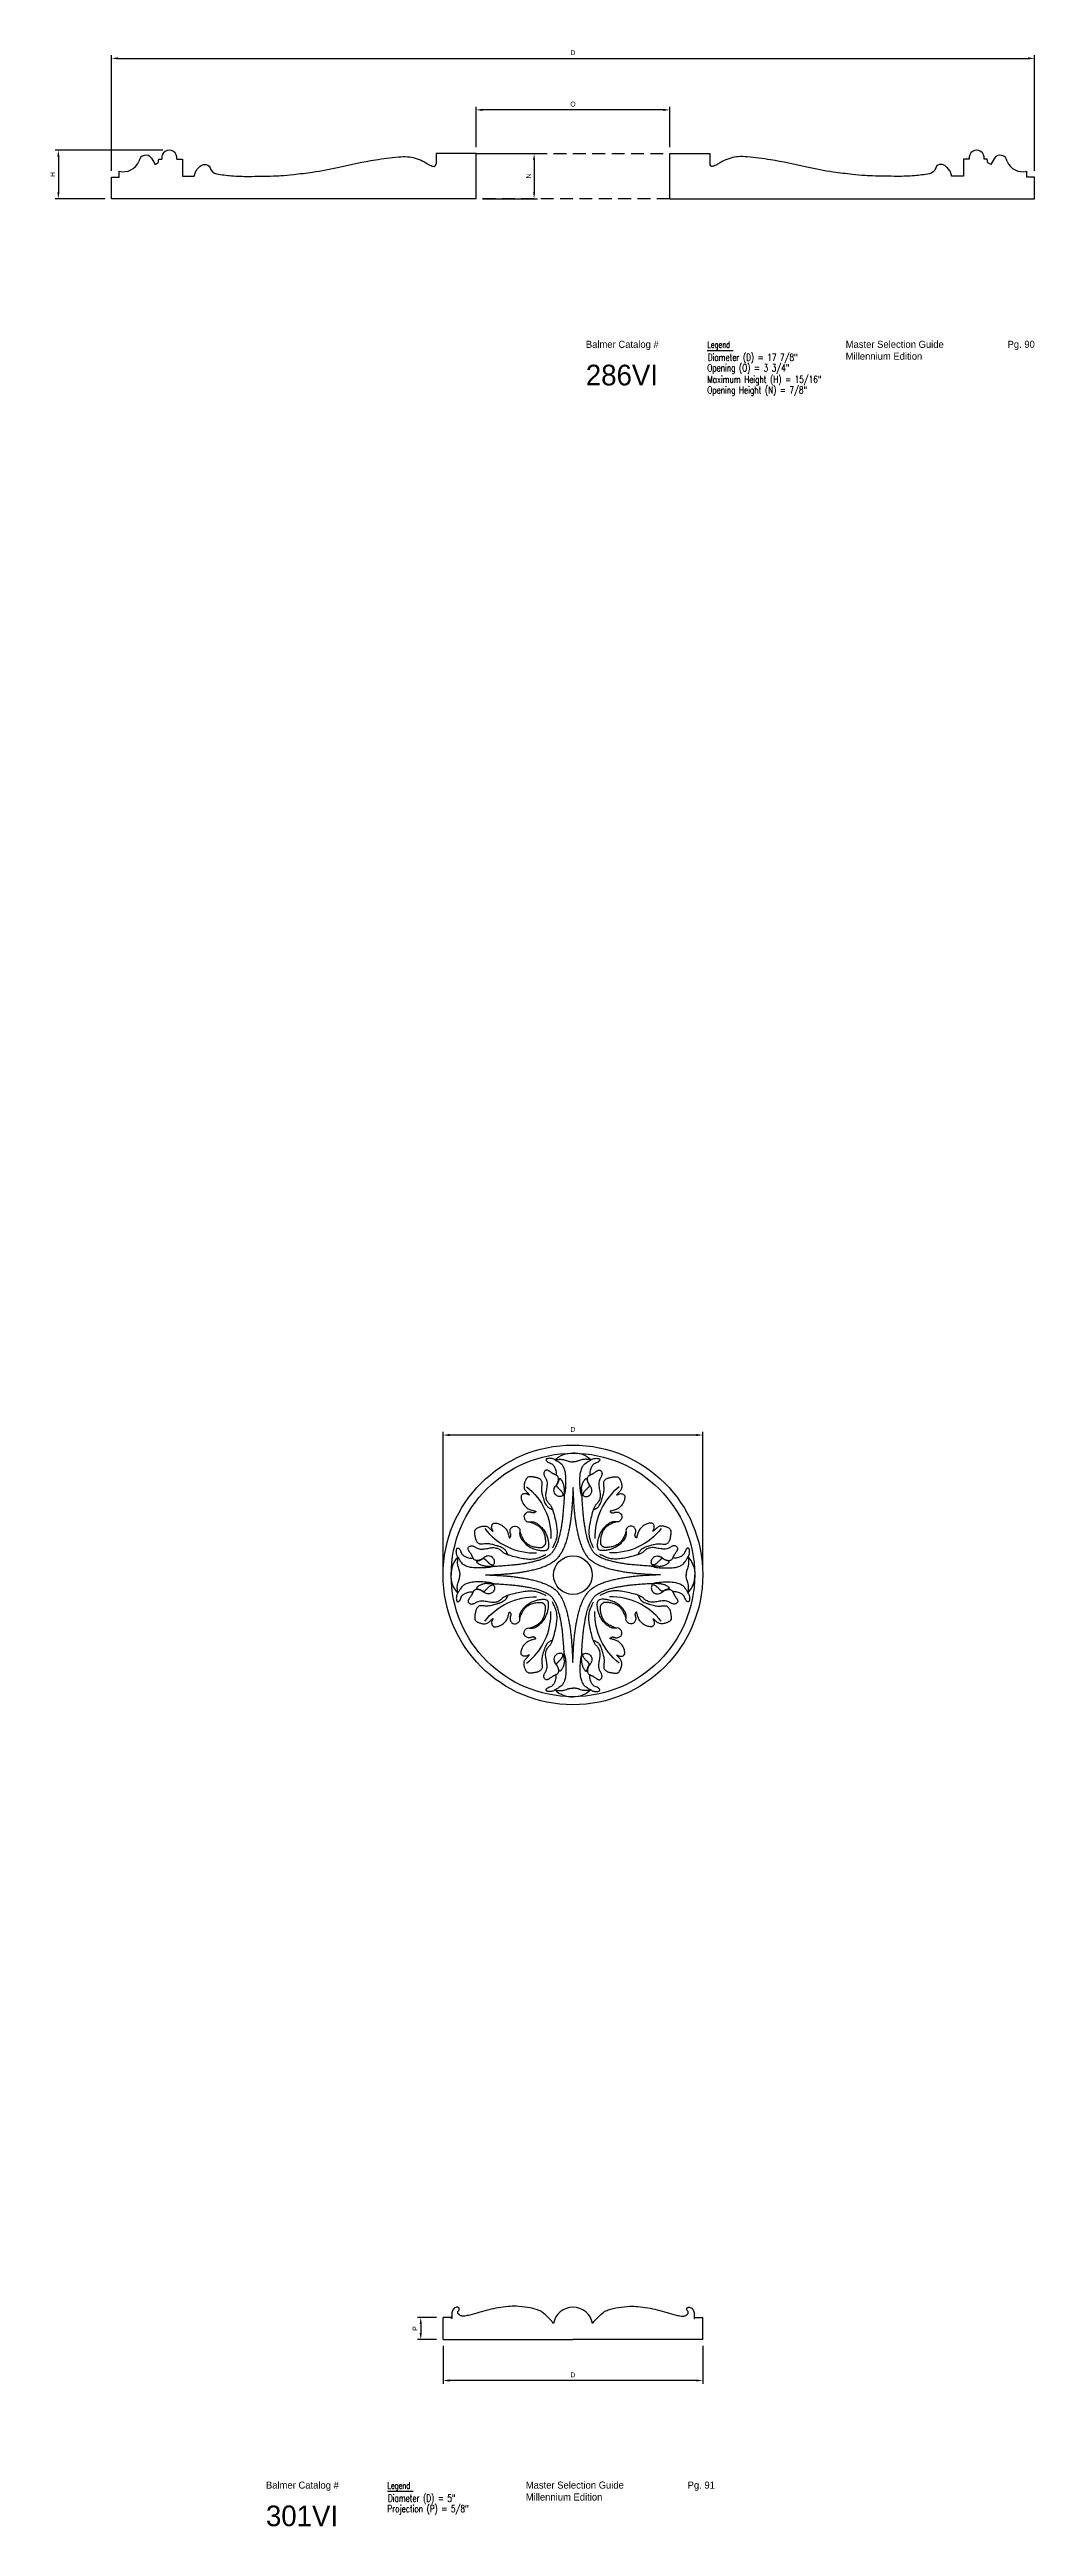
# Model space of a CAD drawing. Header units: millimetres. Extents: x 96 to 279, y 61 to 183.
# Drawn here: x 224.39 to 243.46, y 61.1 to 109.07 of the extents above; entities that cross this region are included whole.
import ezdxf

# ---------------------------------------------------------------- set-up
doc = ezdxf.new("R2010")
doc.units = ezdxf.units.MM
doc.linetypes.add('HIDDEN', pattern=[0.375, 0.25, -0.125])
doc.layers.add('DIMENSIONS', color=4, linetype='Continuous')
doc.layers.add('PART', color=7, linetype='Continuous')
doc.styles.add('GENERLNARROW', font='ROMANS.shx', dxfattribs={"width": 0.75, "height": 0.068359})
doc.styles.add('ROMANS', font='TXT')
doc.styles.get("Standard").update_dxf_attribs({"font": 'arial.ttf'})
doc.dimstyles.new('BALMER1', dxfattribs={"dimscale": 0, "dimtxt": 0.09375, "dimasz": 0.125, "dimexe": 0.0625, "dimexo": 0.125, "dimgap": 0.0625, "dimtad": 1, "dimdec": 4, "dimlfac": -1, "dimzin": 3, "dimdsep": 46, "dimlunit": 4, "dimtxsty": 'Standard', "dimcen": 0.0625, "dimdle": 0.0625, "dimclrd": 256, "dimclre": 256, "dimclrt": 256, "dimadec": 0, "dimazin": 0, "dimtfac": 0.75, "dimtdec": 4, "dimtix": 1, "dimtmove": 2, "dimatfit": 3, "dimfxl": 1, "dimtolj": 1, "dimtzin": 3, "dimarcsym": 0})

# ---------------------------------------------------------------- blocks, each defined once
blk = doc.blocks.new('BALMERLEGEND')
at = {"layer": 'DIMENSIONS', "color": 7}
blk.add_line((2.375, 1.034), (2.876, 1.034), dxfattribs=at)
at = {"layer": 'DIMENSIONS', "color": 7, "style": 'ROMANS'}
for s, p in [('Balmer Catalog #', (0.023, 1.086)), ('Master Selection Guide', (5.055, 1.086)), ('Millennium Edition', (5.055, 0.855))]:
    blk.add_text(s, height=0.1367, dxfattribs=at).set_placement(p)
at = {"layer": 'DIMENSIONS', "color": 7, "style": 'GENERLNARROW', "width": 0.75}
blk.add_text('Legend', height=0.125, dxfattribs=at).set_placement((2.375, 1.085))
for tag, p in [('DIMENSION1', (2.386, 0.833)), ('DIMENSION2', (2.375, 0.63)), ('DIMENSION3', (2.375, 0.41)), ('EXTRA', (2.375, 0.202)), ('EXTRA', (2.375, -0.006))]:
    blk.add_attdef(tag, p, '', height=0.137, dxfattribs=at)
at = {"layer": 'DIMENSIONS', "color": 7, "style": 'ROMANS'}
for tag, p, height in [('PAGE#', (8.19, 1.086), 0.137), ('CATALOG#', (0.023, 0.359), 0.4)]:
    blk.add_attdef(tag, p, '', height=height, dxfattribs=at)
blk = doc.blocks.new('*D180')
at = {"layer": 'Defpoints', "color": 0, "transparency": 16777216}
for p in [(243.459, 108.898), (225.584, 106.597), (243.459, 106.597)]:
    blk.add_point(p, dxfattribs=at)
at = {"layer": 'DIMENSIONS', "lineweight": -2, "transparency": 16777216}
for p, q in [((225.584, 106.722), (225.584, 108.961)), ((225.709, 108.898), (243.334, 108.898)), ((243.459, 106.722), (243.459, 108.961))]:
    blk.add_line(p, q, dxfattribs=at)
at = {"layer": 'DIMENSIONS', "transparency": 16777216}
for points in [[(225.709, 108.919), (225.709, 108.877), (225.584, 108.898)], [(243.334, 108.919), (243.334, 108.877), (243.459, 108.898)]]:
    blk.add_solid(points, dxfattribs=at)
at = {"layer": 'DIMENSIONS', "transparency": 16777216, "insert": (234.521, 109.007), "char_height": 0.0938, "attachment_point": 5}
blk.add_mtext('\\A1;D', dxfattribs=at)
blk = doc.blocks.new('*D181')
at = {"layer": 'Defpoints', "color": 0, "transparency": 16777216}
for p in [(226.703, 107.117), (224.556, 106.18), (225.584, 106.18)]:
    blk.add_point(p, dxfattribs=at)
at = {"layer": 'DIMENSIONS', "lineweight": -2, "transparency": 16777216}
for p, q in [((226.578, 107.117), (224.494, 107.117)), ((224.556, 106.992), (224.556, 106.305)), ((225.459, 106.18), (224.494, 106.18))]:
    blk.add_line(p, q, dxfattribs=at)
at = {"layer": 'DIMENSIONS', "transparency": 16777216}
for points in [[(224.535, 106.992), (224.577, 106.992), (224.556, 107.117)], [(224.535, 106.305), (224.577, 106.305), (224.556, 106.18)]]:
    blk.add_solid(points, dxfattribs=at)
at = {"layer": 'DIMENSIONS', "transparency": 16777216, "insert": (224.447, 106.649), "char_height": 0.0938, "attachment_point": 5, "rotation": 90}
blk.add_mtext('\\A1;H', dxfattribs=at)
blk = doc.blocks.new('*D182')
at = {"layer": 'Defpoints', "color": 0, "transparency": 16777216}
for p in [(232.646, 107.054), (232.646, 106.18), (233.769, 106.18)]:
    blk.add_point(p, dxfattribs=at)
at = {"layer": 'DIMENSIONS', "lineweight": -2, "transparency": 16777216}
for p, q in [((232.771, 107.054), (233.832, 107.054)), ((233.769, 106.929), (233.769, 106.305)), ((232.771, 106.18), (233.832, 106.18))]:
    blk.add_line(p, q, dxfattribs=at)
at = {"layer": 'DIMENSIONS', "transparency": 16777216}
for points in [[(233.749, 106.929), (233.79, 106.929), (233.769, 107.054)], [(233.749, 106.305), (233.79, 106.305), (233.769, 106.18)]]:
    blk.add_solid(points, dxfattribs=at)
at = {"layer": 'DIMENSIONS', "transparency": 16777216, "insert": (233.66, 106.617), "char_height": 0.0938, "attachment_point": 5, "rotation": 90}
blk.add_mtext('\\A1;N', dxfattribs=at)
blk = doc.blocks.new('*D183')
at = {"layer": 'Defpoints', "color": 0, "transparency": 16777216}
for p in [(232.646, 107.9), (232.646, 107.054), (236.396, 107.054)]:
    blk.add_point(p, dxfattribs=at)
at = {"layer": 'DIMENSIONS', "lineweight": -2, "transparency": 16777216}
for p, q in [((232.646, 107.179), (232.646, 107.962)), ((236.396, 107.179), (236.396, 107.962)), ((236.271, 107.9), (232.771, 107.9))]:
    blk.add_line(p, q, dxfattribs=at)
at = {"layer": 'DIMENSIONS', "transparency": 16777216}
for points in [[(232.771, 107.921), (232.771, 107.879), (232.646, 107.9)], [(236.271, 107.921), (236.271, 107.879), (236.396, 107.9)]]:
    blk.add_solid(points, dxfattribs=at)
at = {"layer": 'DIMENSIONS', "transparency": 16777216, "insert": (234.521, 108.011), "char_height": 0.0938, "attachment_point": 5}
blk.add_mtext('\\A1;O', dxfattribs=at)
blk = doc.blocks.new('*D191')
at = {"layer": 'Defpoints', "color": 0, "transparency": 16777216}
for p in [(232.006, 64.718), (237.037, 64.718), (232.006, 63.924)]:
    blk.add_point(p, dxfattribs=at)
at = {"layer": 'DIMENSIONS', "lineweight": -2, "transparency": 16777216}
for p, q in [((232.006, 64.593), (232.006, 63.861)), ((237.037, 64.593), (237.037, 63.861)), ((236.912, 63.924), (232.131, 63.924))]:
    blk.add_line(p, q, dxfattribs=at)
at = {"layer": 'DIMENSIONS', "transparency": 16777216}
for points in [[(232.131, 63.944), (232.131, 63.903), (232.006, 63.924)], [(236.912, 63.944), (236.912, 63.903), (237.037, 63.924)]]:
    blk.add_solid(points, dxfattribs=at)
at = {"layer": 'DIMENSIONS', "transparency": 16777216, "insert": (234.521, 64.033), "char_height": 0.0938, "attachment_point": 5}
blk.add_mtext('\\A1;D', dxfattribs=at)
blk = doc.blocks.new('*D192')
at = {"layer": 'Defpoints', "color": 0, "transparency": 16777216}
for p in [(232.006, 82.235), (232.006, 79.525), (237.037, 79.533)]:
    blk.add_point(p, dxfattribs=at)
at = {"layer": 'DIMENSIONS', "lineweight": -2, "transparency": 16777216}
for p, q in [((232.006, 79.65), (232.006, 82.297)), ((236.912, 82.235), (232.131, 82.235)), ((237.037, 79.658), (237.037, 82.297))]:
    blk.add_line(p, q, dxfattribs=at)
at = {"layer": 'DIMENSIONS', "transparency": 16777216}
for points in [[(232.131, 82.256), (232.131, 82.214), (232.006, 82.235)], [(236.912, 82.256), (236.912, 82.214), (237.037, 82.235)]]:
    blk.add_solid(points, dxfattribs=at)
at = {"layer": 'DIMENSIONS', "transparency": 16777216, "insert": (234.521, 82.344), "char_height": 0.0938, "attachment_point": 5}
blk.add_mtext('\\A1;D', dxfattribs=at)
blk = doc.blocks.new('BALMERREPEAT301VI')
at = {"layer": 'PART', "flags": 128}
for points in [[(-1.262, 0.394, 0.018193), (-1.274, 0.422, 0.028771), (-1.283, 0.439, 0.006845), (-1.302, 0.469, 0.020626), (-1.309, 0.479, 0.042331), (-1.323, 0.494, 0.034417), (-1.343, 0.51, 0.041159), (-1.382, 0.532, 0.03475), (-1.431, 0.551, 0.000837), (-1.458, 0.559, 0.001056), (-1.479, 0.566, 0.002386), (-1.53, 0.581, 0.002798), (-1.574, 0.593, 0.038616), (-1.616, 0.601, 0.031552), (-1.669, 0.604, 0.034034), (-1.716, 0.6, -0.031193), (-1.767, 0.596, -0.007465), (-1.781, 0.596, -0.009312), (-1.791, 0.596, -0.094395), (-1.812, 0.601, -0.072864), (-1.834, 0.615, -0.045316), (-1.853, 0.634, -0.049747), (-1.866, 0.655, -0.009378), (-1.874, 0.671, -0.024183), (-1.876, 0.677, -0.020063), (-1.883, 0.7, -0.019409), (-1.889, 0.723, -0.005844), (-1.891, 0.738, -0.002447), (-1.897, 0.772, -0.010285), (-1.899, 0.791, -0.005805), (-1.902, 0.823, -0.100834), (-1.899, 0.857, -0.09887), (-1.882, 0.887, -0.080931), (-1.863, 0.903, -0.0399), (-1.818, 0.925, -0.038123), (-1.76, 0.943, -0.059599), (-1.721, 0.947, -0.061451), (-1.678, 0.942, -0.083419), (-1.649, 0.929, -0.051617), (-1.605, 0.892, 0.046016), (-1.555, 0.85, 0.001774), (-1.551, 0.847, 0.043303), (-1.55, 0.847, 0.162233), (-1.549, 0.847, 0.29065), (-1.548, 0.847, 0.130943), (-1.548, 0.848, 0.036049), (-1.55, 0.852, 0.005533), (-1.552, 0.856, -0.001597), (-1.554, 0.861, -0.009066), (-1.56, 0.874, -0.004743), (-1.571, 0.899, -0.100706), (-1.575, 0.922, -0.059783), (-1.57, 0.96, -0.087644), (-1.562, 0.979, -0.079756), (-1.546, 0.995, -0.175591), (-1.512, 1.006, -0.080697), (-1.437, 0.991, -0.034641), (-1.38, 0.964, -0.05205), (-1.345, 0.94, -0.046628), (-1.294, 0.887, -0.080053), (-1.273, 0.849, -0.01213), (-1.253, 0.79, -0.012476), (-1.236, 0.732, -0.007718), (-1.234, 0.723, 0.029966), (-1.233, 0.721, 0.097983), (-1.232, 0.719, 0.094121), (-1.23, 0.718, 0.11607), (-1.229, 0.718, 0.076673), (-1.227, 0.718, 0.096925), (-1.224, 0.72, 0.053346), (-1.219, 0.725, 0.020406), (-1.215, 0.731, 0.024147), (-1.211, 0.737, 0.018363), (-1.207, 0.745, 0.021604), (-1.205, 0.752, 0.029272), (-1.202, 0.76, 0.035129), (-1.201, 0.766, 0.030083), (-1.201, 0.774, 0.041486), (-1.202, 0.779, 0.00965), (-1.203, 0.784, 0.006803), (-1.205, 0.79, 0.01485), (-1.208, 0.799, -0.00914), (-1.213, 0.813, -0.030374), (-1.214, 0.816, -0.00517), (-1.217, 0.837, -0.135726), (-1.213, 0.878, -0.096403), (-1.183, 0.926, -0.174693), (-1.139, 0.948, -0.155312), (-1.085, 0.938, -0.111044), (-1.038, 0.898, -0.173682), (-1.027, 0.859, -0.021896), (-1.03, 0.83, 0.033767), (-1.032, 0.811, 0.0032), (-1.032, 0.792, 0.011526), (-1.031, 0.787, 0.041605), (-1.031, 0.784, 0.00573), (-1.026, 0.764, 0.081254), (-1, 0.702, 0.05123), (-0.935, 0.619, 0.053815), (-0.862, 0.558, 0.05178), (-0.775, 0.513, 0.029269), (-0.7, 0.488, 0.034068), (-0.634, 0.475, 0.043849), (-0.558, 0.472, 0.07779), (-0.516, 0.481, 0.05324), (-0.509, 0.484, 0.022303), (-0.494, 0.494)], [(-1.524, 0.172, -0.01658), (-1.571, 0.157, -0.023386), (-1.605, 0.15, -0.00145), (-1.632, 0.145, -0.002653), (-1.647, 0.143, -0.028609), (-1.71, 0.137, -0.012201), (-1.859, 0.135, -0.041033), (-1.983, 0.147, -0.057376), (-2.068, 0.172, -0.050924), (-2.126, 0.205, -0.087274), (-2.154, 0.232, -0.009448), (-2.183, 0.274, -0.008409), (-2.212, 0.322, -0.003088), (-2.222, 0.338, -0.002594), (-2.234, 0.358, -0.086578), (-2.256, 0.418, -0.084132), (-2.256, 0.484, -0.046778), (-2.251, 0.502, -0.086369), (-2.246, 0.511, -0.175684), (-2.231, 0.52, -0.184361), (-2.214, 0.517, -0.072161), (-2.204, 0.508, -0.034408), (-2.187, 0.486, -0.08041), (-2.169, 0.447, 0.0826), (-2.151, 0.409, 0.080058), (-2.114, 0.372, 0.07184), (-2.063, 0.344, 0.039251), (-2.021, 0.332, 0.038724), (-1.977, 0.326, 0.043308), (-1.961, 0.327, 0.026469), (-1.936, 0.332)], [(-1.653, 0.167, -0.018595), (-1.681, 0.166, -0.037478), (-1.695, 0.167, -0.025824), (-1.759, 0.182, -0.048065), (-1.793, 0.195, -0.025171), (-1.821, 0.211, -0.030956), (-1.843, 0.227, -0.024995), (-1.853, 0.236, -0.035557), (-1.86, 0.243, -0.127194), (-1.865, 0.256, -0.23634), (-1.862, 0.263, -0.036568), (-1.859, 0.266, -0.058775), (-1.856, 0.268, -0.012511), (-1.846, 0.272, -0.011392), (-1.835, 0.275, -0.010848), (-1.822, 0.279, 0.015972), (-1.809, 0.283, 0.019066), (-1.794, 0.288, 0.025006), (-1.783, 0.293, 0.025084), (-1.775, 0.298, -0.01716), (-1.762, 0.306, -0.010847), (-1.749, 0.313, -0.029014), (-1.744, 0.316, -0.046257), (-1.74, 0.317, -0.032522), (-1.735, 0.317, -0.03429), (-1.731, 0.317, -0.026312), (-1.726, 0.316, -0.05542), (-1.718, 0.314, -0.04579), (-1.709, 0.309, -0.018822), (-1.699, 0.301, -0.027493), (-1.692, 0.295, -0.000468), (-1.685, 0.288, -0.000286), (-1.674, 0.276, -0.001317), (-1.654, 0.256, 0.002876), (-1.633, 0.235, 0.02722), (-1.627, 0.23, 0.010164), (-1.61, 0.216, 0.024296), (-1.604, 0.212, 0.008676), (-1.586, 0.202, 0.064501), (-1.57, 0.195, 0.060784), (-1.552, 0.193, 0.184392), (-1.539, 0.198, 0.094592), (-1.523, 0.218, 0.110895), (-1.517, 0.244, 0.076841), (-1.522, 0.281, 0.076602), (-1.536, 0.313, 0.074006), (-1.56, 0.34, 0.104769), (-1.607, 0.364, 0.119796), (-1.652, 0.366, 0.038985), (-1.695, 0.354, 0.068704), (-1.717, 0.342, 0.024236), (-1.739, 0.324, -0.038813), (-1.753, 0.313, -0.006214), (-1.769, 0.303, -0.017123), (-1.774, 0.3, -0.020775), (-1.785, 0.295, -0.017888), (-1.798, 0.29, -0.017123), (-1.81, 0.286, -0.016669), (-1.823, 0.283, -0.019204), (-1.833, 0.282, -0.012726), (-1.848, 0.281, -0.02858), (-1.857, 0.281, -0.015009), (-1.873, 0.282, -0.07141), (-1.896, 0.288, -0.088416), (-1.912, 0.298, -0.024863), (-1.921, 0.307, -0.041498), (-1.925, 0.314, -0.009144), (-1.933, 0.327, -0.022394), (-1.936, 0.333, -0.000165), (-1.942, 0.344, -0.000186), (-1.946, 0.354, -0.000313), (-1.952, 0.366, 0.000422), (-1.957, 0.378, 0.017522), (-1.963, 0.39, 0.017589), (-1.97, 0.401, 0.018861), (-1.986, 0.424, -0.006008), (-2.002, 0.447, -0.001587), (-2.008, 0.457, -0.001291), (-2.016, 0.469, -0.029186), (-2.019, 0.474, -0.010409), (-2.027, 0.49, -0.111191), (-2.03, 0.507, -0.090457), (-2.026, 0.528, -0.129615), (-2.015, 0.543, -0.085772), (-1.99, 0.557, -0.054761), (-1.959, 0.564, -0.105782), (-1.943, 0.562, -0.021863), (-1.923, 0.555, -0.017847), (-1.9, 0.544, -0.022636), (-1.879, 0.532, 0.023705), (-1.858, 0.521, 0.061713), (-1.815, 0.506, 0.059249), (-1.767, 0.501, 0.017368), (-1.728, 0.503, 0.012163), (-1.672, 0.51, 0.018772), (-1.624, 0.519, -0.020799), (-1.58, 0.526, -0.045824), (-1.531, 0.529, -0.0479), (-1.485, 0.522, -0.040084), (-1.456, 0.512, -0.031428), (-1.421, 0.494, -0.074008), (-1.371, 0.455, 0.090246), (-1.329, 0.423, 0.006262), (-1.3, 0.409, 0.013865), (-1.287, 0.404, 0.006345), (-1.271, 0.397, 0.003785), (-1.243, 0.387, 0.021553), (-1.204, 0.375, 0.006023), (-1.064, 0.34, 0.023015), (-0.932, 0.316, 0.030409), (-0.831, 0.308, 0.046866), (-0.732, 0.315, 0.05516), (-0.651, 0.339, 0.002789), (-0.635, 0.345, 0.001544), (-0.608, 0.357, 0.013659), (-0.571, 0.374, 0.010184), (-0.523, 0.399)], [(-1.029, 0.842, 0.013252), (-1.019, 0.809, 0.024171), (-1.013, 0.791, 0.029814), (-0.97, 0.703, 0.043184), (-0.932, 0.647, 0.060506), (-0.89, 0.607, 0.052653), (-0.833, 0.573, 0.049612), (-0.76, 0.547, 0.04429), (-0.674, 0.534, 0.028866), (-0.606, 0.534, 0.12201), (-0.59, 0.539, 0.010564), (-0.584, 0.543, 0.009787), (-0.577, 0.548, 0.023414), (-0.57, 0.554, 0.018135), (-0.561, 0.561)], [(-2.228, 0.345, 0.010159), (-2.234, 0.317, 0.018102), (-2.236, 0.301, 0.002283), (-2.239, 0.265, 0.010822), (-2.24, 0.257, 0.020618), (-2.24, 0.235, 0.019649), (-2.238, 0.212, 0.019249), (-2.236, 0.195, 0.013151), (-2.23, 0.169, 0.03579), (-2.216, 0.127, -0.034942), (-2.203, 0.085, -0.008835), (-2.2, 0.074, -0.003017), (-2.194, 0.041, -0.028616), (-2.192, 0.026, -0.015763), (-2.19, -0.002)], [(-1.695, -0.002, 0.001881), (-1.578, 0.003, 0.003658), (-1.518, 0.006, 0.00011), (-1.349, 0.016, 0.002417), (-1.341, 0.017, 0.005045), (-1.249, 0.024, 0.00547), (-1.164, 0.033, 0.00234), (-1.112, 0.039, 0.003301), (-1.075, 0.044, 0.003031), (-1.029, 0.05, 0.003163), (-0.985, 0.057, 0.003955), (-0.943, 0.064, 0.00344), (-0.895, 0.073, 0.004406), (-0.855, 0.081, 0.003514), (-0.804, 0.092, 0.005502), (-0.764, 0.101, 0.00435), (-0.714, 0.114, 0.007809), (-0.675, 0.125, 0.006001), (-0.624, 0.141, 0.010191), (-0.582, 0.156, 0.009693), (-0.538, 0.173, 0.011198), (-0.491, 0.194, 0.014175), (-0.456, 0.212, 0.004895), (-0.432, 0.225, 0.007963), (-0.417, 0.234, 0.006706), (-0.397, 0.246, 0.007371), (-0.38, 0.258, 0.008867), (-0.376, 0.261, 0.001093), (-0.345, 0.284, 0.016734), (-0.333, 0.293, 0.00888), (-0.312, 0.312)], [(-1.653, 0.167, 0.005414), (-1.467, 0.173, 0.008007), (-1.342, 0.181, 0.000154), (-1.19, 0.193, 0.004529), (-1.184, 0.193, 0.004948), (-1.094, 0.203, 0.006455), (-1.025, 0.212, 0.002299), (-0.976, 0.219, 0.003441), (-0.944, 0.224, 0.003187), (-0.905, 0.231, 0.002918), (-0.862, 0.239, 0.005067), (-0.826, 0.246, 0.003864), (-0.78, 0.256, 0.00751), (-0.745, 0.265, 0.005595), (-0.698, 0.278, 0.009967), (-0.66, 0.289, 0.009347), (-0.62, 0.303, 0.011254), (-0.578, 0.32, 0.014185), (-0.546, 0.335, 0.005071), (-0.524, 0.346, 0.008087), (-0.511, 0.353, 0.007011), (-0.494, 0.363, 0.007601), (-0.478, 0.373, 0.009385), (-0.474, 0.375, 0.001221), (-0.447, 0.394, 0.017743), (-0.436, 0.402, 0.009412), (-0.418, 0.418)]]:
    blk.add_lwpolyline(points, format="xyb", dxfattribs=at)
at = {"layer": 'PART'}
for centre, radius, start, end in [((-0.738, 1.66), 1.235, 218.1272, 271.5367), ((-1.907, 0.027), 0.452, 135.2674, 183.6872)]:
    blk.add_arc(centre, radius, start, end, dxfattribs=at)
blk = doc.blocks.new('*D193')
at = {"layer": 'Defpoints', "color": 0, "transparency": 16777216}
for p in [(232.006, 65.143), (231.574, 64.718), (232.006, 64.718)]:
    blk.add_point(p, dxfattribs=at)
at = {"layer": 'DIMENSIONS', "lineweight": -2, "transparency": 16777216}
for p, q in [((231.881, 65.143), (231.511, 65.143)), ((231.574, 65.018), (231.574, 64.843)), ((231.881, 64.718), (231.511, 64.718))]:
    blk.add_line(p, q, dxfattribs=at)
at = {"layer": 'DIMENSIONS', "transparency": 16777216}
for points in [[(231.553, 65.018), (231.595, 65.018), (231.574, 65.143)], [(231.553, 64.843), (231.595, 64.843), (231.574, 64.718)]]:
    blk.add_solid(points, dxfattribs=at)
at = {"layer": 'DIMENSIONS', "transparency": 16777216, "insert": (231.464, 64.93), "char_height": 0.0938, "attachment_point": 5, "rotation": 90}
blk.add_mtext('\\A1;P', dxfattribs=at)

msp = doc.modelspace()

# ---------------------------------------------------------------- linework, layer by layer
for p, q in [((231.8703, 107.05355), (231.8703, 106.85816)), ((232.64633, 107.05355), (231.8703, 107.05355)), ((232.64633, 106.17996), (232.64633, 107.05355)), ((236.39633, 106.17996), (236.39633, 107.05355)), ((236.39633, 107.05355), (237.17236, 107.05355)), ((237.17236, 107.05355), (237.17236, 106.85816)), ((225.58383, 106.59678), (225.73261, 106.59678)), ((225.58383, 106.17996), (225.58383, 106.59678)), ((225.73261, 106.59678), (225.73261, 106.71294)), ((226.5025, 106.94752), (226.55753, 106.94752)), ((226.84858, 106.94752), (226.95865, 106.94752)), ((226.95865, 106.94752), (226.95865, 106.61852)), ((226.95865, 106.61852), (227.18912, 106.61852)), ((242.08401, 106.61852), (241.85354, 106.61852)), ((242.08401, 106.94752), (242.08401, 106.61852)), ((242.19409, 106.94752), (242.08401, 106.94752)), ((242.54016, 106.94752), (242.48513, 106.94752)), ((243.31005, 106.59678), (243.31005, 106.71294)), ((243.45883, 106.59678), (243.31005, 106.59678)), ((243.45883, 106.17996), (243.45883, 106.59678)), ((232.64633, 106.17996), (225.58383, 106.17996)), ((236.39633, 106.17996), (243.45883, 106.17996)), ((232.00621, 64.71802), (232.00621, 65.14294)), ((232.16397, 65.14294), (232.00773, 65.14294)), ((236.88027, 65.14294), (237.03651, 65.14294)), ((237.03651, 64.71802), (237.03651, 65.14294))]:
    msp.add_line(p, q)
at = {"linetype": 'HIDDEN'}
for p, q in [((232.64633, 107.05355), (236.39633, 107.05355)), ((236.39633, 106.17996), (232.64633, 106.17996))]:
    msp.add_line(p, q, dxfattribs=at)
at = {"linetype": 'Continuous'}
for p in [(232.00621, 64.71802), (237.03651, 64.71802)]:
    msp.add_line(p, (234.52173, 64.71802), dxfattribs=at)
at = {"flags": 128}
for points in [[(227.18912, 106.61852, -0.07212382), (227.21082, 106.69505, -0.0743922), (227.25237, 106.76005, -0.07045615), (227.32255, 106.82071, -0.0999316), (227.38376, 106.84466, -0.38042094), (227.496, 106.77534, 0.28096845), (227.62117, 106.66275, 0.02595914), (227.90693, 106.62458, 0.02238999), (228.24092, 106.61251, 0.0036021), (228.72072, 106.62012, 0.01222763), (228.86194, 106.62683, 0.00965714), (229.10875, 106.64942, 0.00640829), (229.47938, 106.6954, 0.02432952), (229.99159, 106.79119, -0.01762723), (230.69653, 106.93282, -0.01672262), (231.14139, 106.9908, -0.04212178), (231.31975, 106.99293, -0.05171178), (231.46633, 106.96692, -0.04789037), (231.61588, 106.90812, -0.02714976), (231.68796, 106.86641, 0.0309453), (231.75148, 106.83029, 0.03193606), (231.79413, 106.8127, 0.04600302), (231.82531, 106.80521, 0.25799279), (231.85065, 106.81479, 0.14035697), (231.8703, 106.85816)], [(241.85354, 106.61852, 0.07212382), (241.83184, 106.69505, 0.0743922), (241.79029, 106.76005, 0.07045615), (241.72011, 106.82071, 0.0999316), (241.6589, 106.84466, 0.38042094), (241.54666, 106.77534, -0.28096845), (241.42149, 106.66275, -0.02595914), (241.13573, 106.62458, -0.02238999), (240.80174, 106.61251, -0.0036021), (240.32194, 106.62012, -0.01222763), (240.18073, 106.62683, -0.00965714), (239.93391, 106.64942, -0.00640829), (239.56328, 106.6954, -0.02432952), (239.05107, 106.79119, 0.01762723), (238.34614, 106.93282, 0.01672262), (237.90127, 106.9908, 0.04212178), (237.72291, 106.99293, 0.05171178), (237.57633, 106.96692, 0.04789037), (237.42678, 106.90812, 0.02714976), (237.35471, 106.86641, -0.0309453), (237.29118, 106.83029, -0.03193606), (237.24853, 106.8127, -0.04600302), (237.21735, 106.80521, -0.25799279), (237.19201, 106.81479, -0.14035697), (237.17236, 106.85816)]]:
    msp.add_lwpolyline(points, format="xyb", dxfattribs=at)
for points in [[(226.35883, 106.96653), (226.43119, 106.84322), (226.48798, 106.87677), (226.5025, 106.94752)], [(242.68384, 106.96653), (242.61147, 106.84322), (242.55468, 106.87677), (242.54016, 106.94752)]]:
    msp.add_lwpolyline(points, dxfattribs=at)
at = {"linetype": 'Continuous', "flags": 128}
for points in [[(234.14649, 65.02862, 0.00853386), (234.11559, 65.06749, 0.01509598), (234.09711, 65.08862, 0.01833238), (233.999, 65.18668, 0.02895573), (233.93127, 65.24266, 0.07869625), (233.83776, 65.29082, 0.04117057), (233.64316, 65.33768, 0.02616572), (233.42019, 65.36044, 0.03785552), (233.26522, 65.35636, 0.01583054), (233.075, 65.33078, 0.01615143), (232.89054, 65.29385, 0.02452666), (232.70037, 65.23939, -0.02684458), (232.52636, 65.19042, -0.02488733), (232.42504, 65.17294, -0.05073789), (232.37452, 65.17194, -0.07683153), (232.35148, 65.17746, -0.05410886), (232.32199, 65.19344, -0.11564917), (232.29379, 65.22457, -0.18410586), (232.28999, 65.25122, -0.15807485), (232.30191, 65.27127, 0.14828434), (232.31498, 65.29233, 0.03450243), (232.31858, 65.31088, 0.08910629), (232.31818, 65.31824, 0.1365022), (232.31205, 65.32935, 0.10232984), (232.29812, 65.33871, 0.0451295), (232.29087, 65.34093, 0.02906293), (232.27924, 65.34268, 0.10967508), (232.25174, 65.33916, 0.08586584), (232.22111, 65.32173, 0.08574331), (232.19458, 65.29095, 0.0940545), (232.18177, 65.25613, 0.01563419), (232.17532, 65.20825, 0.0250556), (232.17374, 65.17813, 0.00496484), (232.17394, 65.1516, -0.0138519), (232.17385, 65.14209, -0.00188024), (232.17353, 65.13456, -0.00427802), (232.17335, 65.13126, -0.01187789), (232.17317, 65.12911, -0.00837636), (232.17278, 65.12608, -0.06227583), (232.17223, 65.12406, -0.22047115), (232.17178, 65.12365, -0.268193), (232.17125, 65.12376, -0.0856478), (232.17027, 65.12501, -0.0201124), (232.17001, 65.12555, -0.00289298), (232.16839, 65.12934, -0.02140113), (232.16609, 65.13551, -0.01826475), (232.16397, 65.14294)], [(234.89775, 65.02862, -0.00853386), (234.92865, 65.06749, -0.01509598), (234.94713, 65.08862, -0.01833238), (235.04524, 65.18668, -0.02895573), (235.11297, 65.24266, -0.07869625), (235.20648, 65.29082, -0.04117057), (235.40108, 65.33768, -0.02616572), (235.62405, 65.36044, -0.03785552), (235.77902, 65.35636, -0.01583054), (235.96924, 65.33078, -0.01615143), (236.1537, 65.29385, -0.02452666), (236.34387, 65.23939, 0.02684458), (236.51788, 65.19042, 0.02488733), (236.6192, 65.17294, 0.05073789), (236.66972, 65.17194, 0.07683153), (236.69276, 65.17746, 0.05410886), (236.72225, 65.19344, 0.11564917), (236.75045, 65.22457, 0.18410586), (236.75425, 65.25122, 0.15807485), (236.74233, 65.27127, -0.14828434), (236.72926, 65.29233, -0.03450243), (236.72566, 65.31088, -0.08910629), (236.72606, 65.31824, -0.1365022), (236.73219, 65.32935, -0.10232984), (236.74612, 65.33871, -0.0451295), (236.75337, 65.34093, -0.02906293), (236.765, 65.34268, -0.10967508), (236.7925, 65.33916, -0.08586584), (236.82313, 65.32173, -0.08574331), (236.84966, 65.29095, -0.0940545), (236.86247, 65.25613, -0.01563419), (236.86892, 65.20825, -0.0250556), (236.8705, 65.17813, -0.00496484), (236.8703, 65.1516, 0.0138519), (236.87039, 65.14209, 0.00188024), (236.87071, 65.13456, 0.00427802), (236.87089, 65.13126, 0.01187789), (236.87107, 65.12911, 0.00837636), (236.87146, 65.12608, 0.06227583), (236.87201, 65.12406, 0.22047115), (236.87246, 65.12365, 0.268193), (236.87299, 65.12376, 0.0856478), (236.87397, 65.12501, 0.0201124), (236.87423, 65.12555, 0.00289298), (236.87585, 65.12934, 0.02140113), (236.87815, 65.13551, 0.01826475), (236.88027, 65.14294)]]:
    msp.add_lwpolyline(points, format="xyb", dxfattribs=at)
for centre, radius in [((234.52136, 79.52534), 2.51515), ((234.52136, 79.52534), 2.35796), ((234.52133, 79.52314), 0.37484)]:
    msp.add_circle(centre, radius)
for centre, radius, start, end in [((226.24922, 106.88738), 0.1352, 35.830969, 173.588076), ((226.70305, 106.97002), 0.14725, 351.210654, 188.789346), ((242.33961, 106.97002), 0.14725, 351.210654, 188.789346), ((242.79345, 106.88738), 0.1352, 6.411924, 144.169031), ((225.8141, 107.02882), 0.32622, 255.535743, 337.214501), ((243.22857, 107.02882), 0.32622, 202.785499, 284.464257)]:
    msp.add_arc(centre, radius, start, end)
at = {"linetype": 'Continuous'}
for centre, start, end in [((234.51755, 64.96688), 89.30376, 170.55426), ((234.52669, 64.96688), 9.44574, 90.69624)]:
    msp.add_arc(centre, 0.37616, start, end, dxfattribs=at)

# ---------------------------------------------------------------- block references
at = {"xscale": -1}
for rotation in [90, 180, 270]:
    msp.add_blockref('BALMERREPEAT301VI', (234.52136, 79.52534), dxfattribs=dict(at, rotation=rotation))
for rotation in [270, 90, 180]:
    msp.add_blockref('BALMERREPEAT301VI', (234.52136, 79.52534), dxfattribs=dict(rotation=rotation))
msp.add_blockref('BALMERREPEAT301VI', (234.52136, 79.52534))
msp.add_blockref('BALMERREPEAT301VI', (234.52136, 79.52534), dxfattribs=at)
at = {"layer": 'DIMENSIONS'}
ref = msp.add_blockref('BALMERLEGEND', (234.74774, 102.20574), dxfattribs=at)
ref.add_attrib('DIMENSION1', 'Diameter (D) = 17 7/8"', (237.13333, 103.03849), dxfattribs={"color": 7, "height": 0.1367188, "style": 'GENERLNARROW', "width": 0.75})
ref.add_attrib('DIMENSION2', 'Opening (O) = 3 3/4"', (237.12312, 102.83608), dxfattribs={"color": 7, "height": 0.1367188, "style": 'GENERLNARROW', "width": 0.75})
ref.add_attrib('DIMENSION3', 'Maximum Height (H) = 15/16"', (237.12312, 102.61554), dxfattribs={"color": 7, "height": 0.1367188, "style": 'GENERLNARROW', "width": 0.75})
ref.add_attrib('EXTRA', 'Opening Height (N) = 7/8"', (237.12312, 102.40758), dxfattribs={"color": 7, "height": 0.1367188, "style": 'GENERLNARROW', "width": 0.75})
ref.add_attrib('CATALOG#', '286VI', (234.77088, 102.56447), dxfattribs={"color": 7, "height": 0.4, "style": 'ROMANS'})
ref.add_attrib('PAGE#', 'Pg. 90', (242.93748, 103.29168), dxfattribs={"color": 7, "height": 0.1367, "style": 'ROMANS'})
ref = msp.add_blockref('BALMERLEGEND', (228.5527, 60.74379), dxfattribs=at)
ref.add_attrib('DIMENSION1', 'Diameter (D) = 5"', (230.93829, 61.57654), dxfattribs={"color": 7, "height": 0.1367188, "style": 'GENERLNARROW', "width": 0.75})
ref.add_attrib('DIMENSION2', 'Projection (P) = 5/8"', (230.92808, 61.37413), dxfattribs={"color": 7, "height": 0.1367188, "style": 'GENERLNARROW', "width": 0.75})
ref.add_attrib('CATALOG#', '301VI', (228.57584, 61.10252), dxfattribs={"color": 7, "height": 0.4, "style": 'ROMANS'})
ref.add_attrib('PAGE#', 'Pg. 91', (236.74244, 61.82973), dxfattribs={"color": 7, "height": 0.1367, "style": 'ROMANS'})

# ---------------------------------------------------------------- dimensions: what is measured, and where the dimension line sits
for base, p1, p2, text, picture, middle in [((243.45883, 108.89812), (225.58383, 106.59678), (243.45883, 106.59678), 'D', '*D180', (234.52133, 109.00749)), ((232.64633, 107.89998), (236.39633, 107.05355), (232.64633, 107.05355), 'O', '*D183', (234.52133, 108.01099)), ((232.00621, 82.2347), (237.03651, 79.53276), (232.00621, 79.52534), 'D', '*D192', (234.52136, 82.34407)), ((232.00621, 63.92352), (237.03651, 64.71802), (232.00621, 64.71802), 'D', '*D191', (234.52136, 64.0329))]:
    dim = msp.add_linear_dim(base=base, p1=p1, p2=p2, text=text, dimstyle='BALMER1', override={"dimscale": 1}, dxfattribs=at)
    dim.commit()
    dim.dimension.update_dxf_attribs({"geometry": picture, "text_midpoint": middle})
for base, p1, p2, angle, text, picture, middle in [((224.55604, 106.17996), (226.70305, 107.11728), (225.58383, 106.17996), 90, 'H', '*D181', (224.44667, 106.64862)), ((233.7695, 106.17996), (232.64633, 107.05355), (232.64633, 106.17996), 90, 'N', '*D182', (233.66012, 106.61675)), ((231.57386, 64.71802), (232.00621, 65.14294), (232.00621, 64.71802), 270, 'P', '*D193', (231.46448, 64.93048))]:
    dim = msp.add_linear_dim(base=base, p1=p1, p2=p2, angle=angle, text=text, dimstyle='BALMER1', override={"dimscale": 1}, dxfattribs=at)
    dim.commit()
    dim.dimension.update_dxf_attribs({"geometry": picture, "text_midpoint": middle})

doc.saveas('drawing.dxf')
